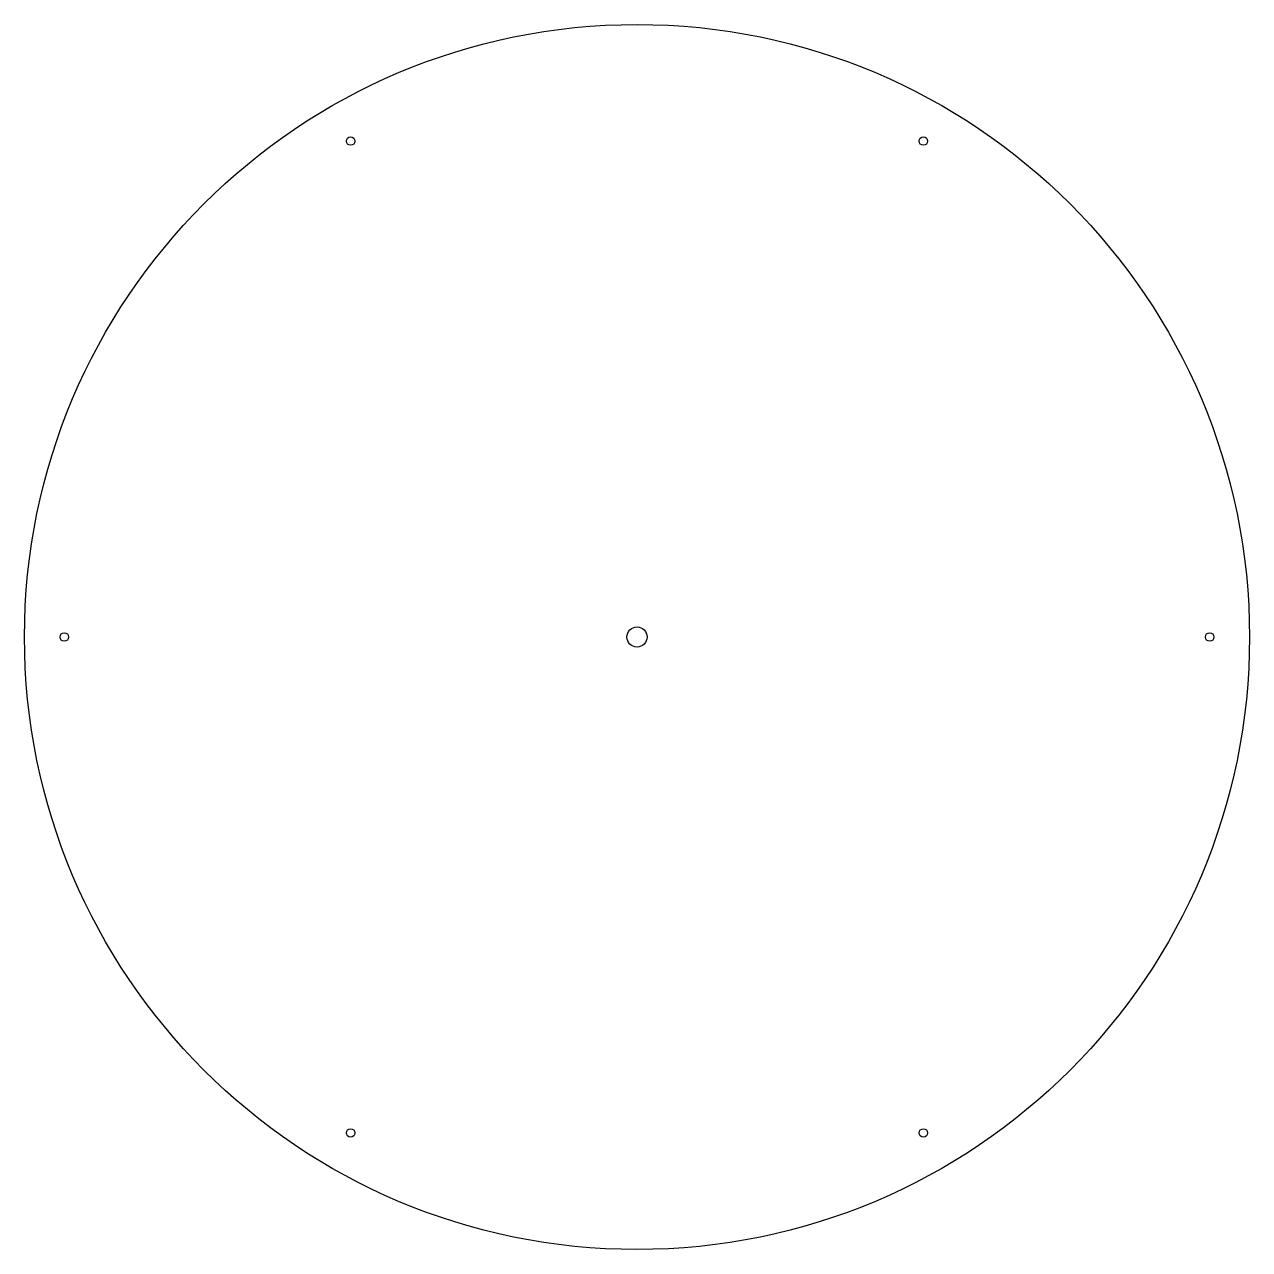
# Model space of a CAD drawing. Extents: x -200 to 200, y -200 to 200.
import ezdxf

# ---------------------------------------------------------------- set-up
doc = ezdxf.new("R2010")
doc.units = 0

msp = doc.modelspace()

# ---------------------------------------------------------------- linework, layer by layer
for centre, radius in [((0, 0), 200), ((-93.5, 161.946751), 1.4), ((93.5, 161.946751), 1.4), ((-187, 0), 1.4), ((0, 0), 3.3), ((187, 0), 1.4), ((-93.5, -161.946751), 1.4), ((93.5, -161.946751), 1.4)]:
    msp.add_circle(centre, radius)

doc.saveas('drawing.dxf')
